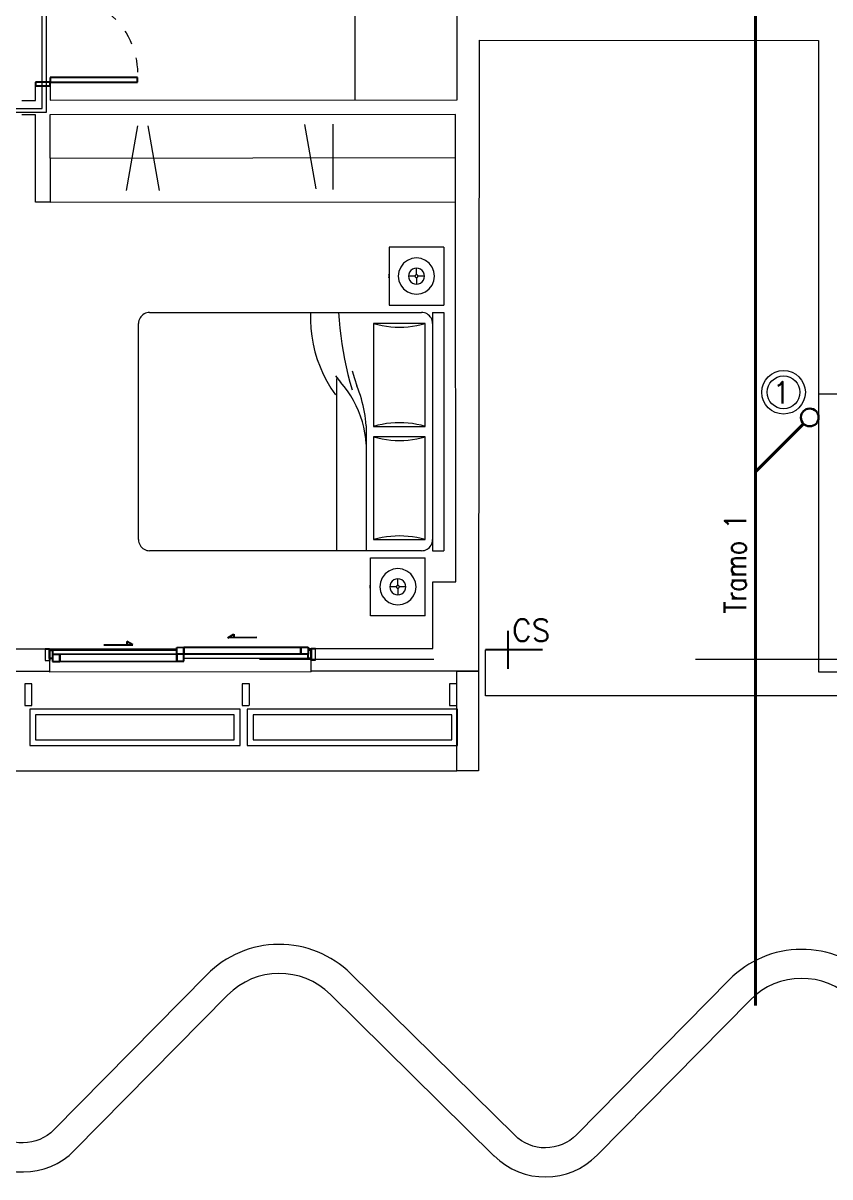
# Model space of a CAD drawing. Header units: millimetres. Extents: x 539 to 842, y -453 to -96.
# Drawn here: x 800.99 to 806.54, y -364.16 to -356.22 of the extents above; entities that cross this region are included whole.
import ezdxf
from ezdxf.enums import TextEntityAlignment as Align

# ---------------------------------------------------------------- set-up
doc = ezdxf.new("R2010")
doc.units = ezdxf.units.MM
doc.header["$LTSCALE"] = 0.1
for name, pattern in [('ACAD_ISO02W100', [15, 12, -3]), ('ACAD_ISO03W100', [30, 12, -18]), ('CONTINUA', [0]), ('Trazo', [0.00635, 0.003175, -0.003175])]:
    doc.linetypes.add(name, pattern=pattern)
doc.layers.get('0').update_dxf_attribs({"lineweight": 5})
for name, color, linetype, lineweight in [('00-Agua Caliente', 1, 'Continuous', 20), ('00-Agua Fria', 5, 'ACAD_ISO02W100', 20), ('A-DOOR', 7, 'Continuous', 5), ('A-GLAZ', 7, 'Continuous', 5), ('A-GLAZ-CWMG', 7, 'Continuous', 5), ('A-GLAZ-SILL', 7, 'Continuous', 5), ('A-WALL', 7, 'Continuous', 5), ('Agua Fria Directa - Texto', 7, 'Continuous', 18), ('CORDON H NUEVO', 251, 'Continuous', 5), ('MUEBLES', 250, 'Continuous', 5)]:
    doc.layers.add(name, color=color, linetype=linetype, lineweight=lineweight)
doc.layers.add('00-Pluvial', color=40, linetype='Continuous')
doc.layers.add('Textos', color=7, linetype='Continuous')
doc.layers.add('A-DOOR-HDLN', color=5, linetype='Trazo', lineweight=5, true_color=0x0000ff)
doc.styles.add('Romans', font='romans.shx')

# ---------------------------------------------------------------- blocks, each defined once
blk = doc.blocks.new('Family6 - Puerta OBLAK - Baño-2882883-1-TORRE-ARQ-PB')
at = {"layer": 'A-DOOR', "color": 8, "lineweight": 25}
for p, q in [((-0.3, 0.6507), (-0.2685, 0.6507)), ((-0.3, 0.0507), (-0.3, 0.6507)), ((-0.2685, 0.6507), (-0.2685, 0.0507)), ((-0.325, -0.05), (-0.325, 0.05)), ((-0.325, 0.05), (-0.3, 0.05)), ((-0.2685, 0.0507), (-0.3, 0.0507)), ((-0.3, 0.05), (-0.3, -0.05)), ((0.3, -0.05), (0.3, 0.05)), ((0.3, 0.05), (0.325, 0.05)), ((0.325, 0.05), (0.325, -0.05)), ((-0.3, -0.05), (-0.325, -0.05)), ((0.325, -0.05), (0.3, -0.05))]:
    blk.add_line(p, q, dxfattribs=at)
at = {"layer": 'A-DOOR-HDLN', "color": 8}
blk.add_arc((-0.2437, 0.1049), 0.5464, 354.31204, 92.59832, dxfattribs=at)
blk = doc.blocks.new('Windows_Opening-Slide_UFME_Fenetre_Coulissante_2V - 1_20 x 1_80-2559393-1-TORRE-ARQ-PB')
at = {"layer": 'A-GLAZ', "color": 8, "lineweight": 25}
for p, q in [((-0.9, -0.078), (-0.9, 0.002)), ((-0.88, 0.008), (-0.83, 0.008)), ((-0.88, -0.04), (-0.88, 0.008)), ((-0.83, 0.008), (-0.025, 0.008)), ((-0.83, -0.04), (-0.83, 0.008)), ((-0.83, 0.008), (-0.83, -0.04)), ((-0.025, 0.008), (-0.025, -0.04)), ((-0.025, -0.04), (-0.025, 0.008)), ((-0.025, 0.008), (0.025, 0.008)), ((0.025, 0.008), (0.025, -0.04)), ((0.9, 0.002), (0.9, -0.078)), ((-0.93, -0.078), (-0.9, -0.078)), ((-0.88, -0.011), (-0.9, -0.011)), ((-0.9, -0.011), (-0.9, -0.069)), ((-0.9, -0.069), (-0.88, -0.069)), ((-0.83, -0.04), (-0.88, -0.04)), ((-0.88, -0.069), (-0.88, -0.04)), ((-0.025, -0.04), (-0.83, -0.04)), ((0.025, -0.04), (-0.025, -0.04)), ((0.025, -0.04), (-0.025, -0.04)), ((-0.025, -0.04), (-0.025, -0.088)), ((0.83, -0.04), (0.025, -0.04)), ((0.025, -0.04), (0.025, -0.088)), ((0.025, -0.088), (0.025, -0.04)), ((0.83, -0.088), (0.83, -0.04)), ((0.88, -0.04), (0.83, -0.04)), ((0.83, -0.04), (0.83, -0.088)), ((0.9, -0.011), (0.88, -0.011)), ((0.88, -0.011), (0.88, -0.04)), ((0.88, -0.088), (0.88, -0.04)), ((0.88, -0.069), (0.9, -0.069)), ((0.9, -0.069), (0.9, -0.011)), ((0.9, -0.078), (0.93, -0.078)), ((-0.5275, -0.106), (-0.3275, -0.106)), ((-0.3675, -0.1291), (-0.3675, -0.106)), ((-0.3275, -0.106), (-0.3675, -0.1291)), ((-0.025, -0.088), (0.025, -0.088)), ((0.025, -0.088), (0.83, -0.088)), ((0.3275, -0.154), (0.3675, -0.1771)), ((0.5275, -0.154), (0.3275, -0.154)), ((0.3675, -0.1771), (0.3675, -0.154)), ((0.83, -0.088), (0.88, -0.088))]:
    blk.add_line(p, q, dxfattribs=at)
at = {"layer": 'A-GLAZ', "color": 8}
for p, q in [((-0.9, -0.078), (-0.025, -0.078)), ((-0.88, -0.069), (-0.025, -0.069)), ((0.88, -0.011), (0.025, -0.011)), ((0.88, -0.078), (0.9, -0.078))]:
    blk.add_line(p, q, dxfattribs=at)
at = {"layer": 'A-GLAZ-SILL', "color": 8}
for p, q in [((-0.9, 0.078), (-0.9, 0.082)), ((0.9, 0.082), (-0.9, 0.082)), ((0.9, 0.082), (0.9, 0.078))]:
    blk.add_line(p, q, dxfattribs=at)
blk = doc.blocks.new('cama grande')
at = {"layer": 'MUEBLES'}
for p, q in [((584.9898, 704.5615), (585.0149, 704.5615)), ((584.9898, 704.5615), (584.9898, 704.1865)), ((585.0149, 704.5615), (585.3898, 704.5615)), ((585.3898, 704.1866), (585.3898, 704.5615)), ((585.4398, 704.5615), (587.0795, 704.5615)), ((585.4398, 704.4853), (585.4398, 704.5615)), ((587.0795, 704.4853), (587.0795, 704.5615)), ((585.1015, 704.4624), (585.0816, 704.4365)), ((585.1273, 704.4822), (585.1015, 704.4624)), ((585.1575, 704.4947), (585.1273, 704.4822)), ((585.1898, 704.499), (585.1575, 704.4947)), ((585.2222, 704.4947), (585.1898, 704.499)), ((585.2523, 704.4822), (585.2222, 704.4947)), ((585.2782, 704.4624), (585.2523, 704.4822)), ((585.298, 704.4365), (585.2782, 704.4624)), ((585.4398, 704.4853), (585.516, 704.4853)), ((585.4398, 704.4853), (587.0795, 704.4853)), ((585.4556, 704.4554), (585.45, 704.4472)), ((585.4621, 704.4629), (585.4556, 704.4554)), ((585.4696, 704.4695), (585.4621, 704.4629)), ((585.4779, 704.475), (585.4696, 704.4695)), ((585.4869, 704.4795), (585.4779, 704.475)), ((585.4963, 704.4827), (585.4869, 704.4795)), ((585.5061, 704.4846), (585.4963, 704.4827)), ((585.516, 704.4853), (585.5061, 704.4846)), ((587.0133, 704.4846), (587.0033, 704.4853)), ((587.0033, 704.4853), (587.0795, 704.4853)), ((587.023, 704.4827), (587.0133, 704.4846)), ((587.0325, 704.4795), (587.023, 704.4827)), ((587.0414, 704.475), (587.0325, 704.4795)), ((587.0497, 704.4695), (587.0414, 704.475)), ((587.0572, 704.4629), (587.0497, 704.4695)), ((587.0638, 704.4554), (587.0572, 704.4629)), ((587.0693, 704.4472), (587.0638, 704.4554)), ((585.0691, 704.4064), (585.0649, 704.374)), ((585.0649, 704.374), (585.0691, 704.3417)), ((585.0816, 704.4365), (585.0691, 704.4064)), ((585.1367, 704.3883), (585.1348, 704.374)), ((585.1798, 704.374), (585.1348, 704.374)), ((585.1348, 704.374), (585.1367, 704.3598)), ((585.1422, 704.4015), (585.1367, 704.3883)), ((585.1509, 704.4129), (585.1422, 704.4015)), ((585.1623, 704.4217), (585.1509, 704.4129)), ((585.1756, 704.4272), (585.1623, 704.4217)), ((585.1898, 704.4291), (585.1756, 704.4272)), ((585.1801, 704.3766), (585.1798, 704.374)), ((585.1798, 704.374), (585.1801, 704.3714)), ((585.1811, 704.379), (585.1801, 704.3766)), ((585.1801, 704.3714), (585.1811, 704.369)), ((585.1827, 704.3811), (585.1811, 704.379)), ((585.1811, 704.369), (585.1827, 704.3669)), ((585.1848, 704.3827), (585.1827, 704.3811)), ((585.1872, 704.3837), (585.1848, 704.3827)), ((585.1898, 704.384), (585.1872, 704.3837)), ((585.1898, 704.4291), (585.1898, 704.384)), ((585.2041, 704.4272), (585.1898, 704.4291)), ((585.1924, 704.3837), (585.1898, 704.384)), ((585.1948, 704.3827), (585.1924, 704.3837)), ((585.1969, 704.3811), (585.1948, 704.3827)), ((585.1985, 704.379), (585.1969, 704.3811)), ((585.1969, 704.3669), (585.1985, 704.369)), ((585.1995, 704.3766), (585.1985, 704.379)), ((585.1985, 704.369), (585.1995, 704.3714)), ((585.1998, 704.374), (585.1995, 704.3766)), ((585.1995, 704.3714), (585.1998, 704.374)), ((585.1998, 704.374), (585.2448, 704.374)), ((585.2173, 704.4217), (585.2041, 704.4272)), ((585.2287, 704.4129), (585.2173, 704.4217)), ((585.2375, 704.4015), (585.2287, 704.4129)), ((585.243, 704.3883), (585.2375, 704.4015)), ((585.2448, 704.374), (585.243, 704.3883)), ((585.243, 704.3598), (585.2448, 704.374)), ((585.3105, 704.4064), (585.298, 704.4365)), ((585.3148, 704.374), (585.3105, 704.4064)), ((585.3105, 704.3417), (585.3148, 704.374)), ((585.4405, 704.419), (585.4398, 704.4091)), ((585.4398, 703.8376), (585.4398, 704.4091)), ((585.4424, 704.4288), (585.4405, 704.419)), ((585.4456, 704.4382), (585.4424, 704.4288)), ((585.45, 704.4472), (585.4456, 704.4382)), ((586.2241, 704.4345), (585.516, 704.4345)), ((585.5237, 704.4054), (585.516, 704.4345)), ((585.516, 704.4345), (585.516, 704.0789)), ((585.5301, 704.3761), (585.5237, 704.4054)), ((585.535, 704.3465), (585.5301, 704.3761)), ((586.21, 704.3761), (586.205, 704.3465)), ((586.2163, 704.4054), (586.21, 704.3761)), ((586.2241, 704.4345), (586.2163, 704.4054)), ((586.2241, 704.0789), (586.2241, 704.4345)), ((587.0033, 704.4345), (586.2953, 704.4345)), ((586.2953, 704.4345), (586.2953, 704.0789)), ((586.303, 704.4054), (586.2953, 704.4345)), ((586.3093, 704.3761), (586.303, 704.4054)), ((586.3143, 704.3465), (586.3093, 704.3761)), ((586.9892, 704.3761), (586.9843, 704.3465)), ((586.9956, 704.4054), (586.9892, 704.3761)), ((587.0033, 704.4345), (586.9956, 704.4054)), ((587.0033, 704.0789), (587.0033, 704.4345)), ((587.0737, 704.4382), (587.0693, 704.4472)), ((587.0769, 704.4288), (587.0737, 704.4382)), ((587.0789, 704.419), (587.0769, 704.4288)), ((587.0795, 704.4091), (587.0789, 704.419)), ((587.0795, 704.4091), (587.0795, 704.0281)), ((587.5027, 704.4338), (587.1277, 704.4338)), ((587.1277, 704.059), (587.1277, 704.4338)), ((587.3277, 704.3714), (587.2954, 704.3671)), ((587.3601, 704.3671), (587.3277, 704.3714)), ((587.5277, 704.4338), (587.5027, 704.4338)), ((587.5277, 704.4338), (587.5277, 704.0589)), ((585.0691, 704.3417), (585.0816, 704.3116)), ((585.0816, 704.3116), (585.1015, 704.2857)), ((585.1367, 704.3598), (585.1422, 704.3465)), ((585.1422, 704.3465), (585.1509, 704.3351)), ((585.1509, 704.3351), (585.1623, 704.3264)), ((585.1623, 704.3264), (585.1756, 704.3209)), ((585.1756, 704.3209), (585.1898, 704.319)), ((585.1827, 704.3669), (585.1848, 704.3654)), ((585.1848, 704.3654), (585.1872, 704.3644)), ((585.1872, 704.3644), (585.1898, 704.364)), ((585.1898, 704.364), (585.1924, 704.3644)), ((585.1898, 704.364), (585.1898, 704.319)), ((585.1898, 704.319), (585.2041, 704.3209)), ((585.1924, 704.3644), (585.1948, 704.3654)), ((585.1948, 704.3654), (585.1969, 704.3669)), ((585.2041, 704.3209), (585.2173, 704.3264)), ((585.2173, 704.3264), (585.2287, 704.3351)), ((585.2287, 704.3351), (585.2375, 704.3465)), ((585.2375, 704.3465), (585.243, 704.3598)), ((585.2782, 704.2857), (585.298, 704.3116)), ((585.298, 704.3116), (585.3105, 704.3417)), ((585.5386, 704.3166), (585.535, 704.3465)), ((585.5407, 704.2867), (585.5386, 704.3166)), ((586.2015, 704.3166), (586.1994, 704.2867)), ((586.205, 704.3465), (586.2015, 704.3166)), ((586.3178, 704.3166), (586.3143, 704.3465)), ((586.32, 704.2867), (586.3178, 704.3166)), ((586.9808, 704.3166), (586.9786, 704.2867)), ((586.9843, 704.3465), (586.9808, 704.3166)), ((587.2195, 704.3089), (587.2071, 704.2788)), ((587.2394, 704.3348), (587.2195, 704.3089)), ((587.2653, 704.3546), (587.2394, 704.3348)), ((587.2954, 704.3671), (587.2653, 704.3546)), ((587.3002, 704.2941), (587.2888, 704.2853)), ((587.3135, 704.2996), (587.3002, 704.2941)), ((587.3277, 704.3014), (587.3135, 704.2996)), ((587.3277, 704.3014), (587.3277, 704.2564)), ((587.342, 704.2996), (587.3277, 704.3014)), ((587.3553, 704.2941), (587.342, 704.2996)), ((587.3667, 704.2853), (587.3553, 704.2941)), ((587.3902, 704.3546), (587.3601, 704.3671)), ((587.4161, 704.3348), (587.3902, 704.3546)), ((587.436, 704.3089), (587.4161, 704.3348)), ((587.4484, 704.2788), (587.436, 704.3089)), ((585.1015, 704.2857), (585.1273, 704.2658)), ((585.1273, 704.2658), (585.1575, 704.2533)), ((585.1575, 704.2533), (585.1898, 704.2491)), ((585.1898, 704.2491), (585.2222, 704.2533)), ((585.2222, 704.2533), (585.2523, 704.2658)), ((585.2523, 704.2658), (585.2782, 704.2857)), ((585.5386, 704.1967), (585.5407, 704.2266)), ((585.5414, 704.2567), (585.5407, 704.2867)), ((585.5407, 704.2266), (585.5414, 704.2567)), ((586.1994, 704.2867), (586.1987, 704.2567)), ((586.1987, 704.2567), (586.1994, 704.2266)), ((586.1994, 704.2266), (586.2015, 704.1967)), ((586.3178, 704.1967), (586.32, 704.2266)), ((586.3207, 704.2567), (586.32, 704.2867)), ((586.32, 704.2266), (586.3207, 704.2567)), ((586.9786, 704.2867), (586.9779, 704.2567)), ((586.9779, 704.2567), (586.9786, 704.2266)), ((586.9786, 704.2266), (586.9808, 704.1967)), ((587.2071, 704.2788), (587.2028, 704.2464)), ((587.2028, 704.2464), (587.2071, 704.2141)), ((587.2071, 704.2141), (587.2195, 704.1839)), ((587.2746, 704.2607), (587.2727, 704.2464)), ((587.3177, 704.2464), (587.2727, 704.2464)), ((587.2727, 704.2464), (587.2746, 704.2322)), ((587.2801, 704.2739), (587.2746, 704.2607)), ((587.2746, 704.2322), (587.2801, 704.2189)), ((587.2888, 704.2853), (587.2801, 704.2739)), ((587.2801, 704.2189), (587.2888, 704.2075)), ((587.3181, 704.249), (587.3177, 704.2464)), ((587.3177, 704.2464), (587.3181, 704.2438)), ((587.3191, 704.2514), (587.3181, 704.249)), ((587.3181, 704.2438), (587.3191, 704.2414)), ((587.3207, 704.2535), (587.3191, 704.2514)), ((587.3191, 704.2414), (587.3207, 704.2393)), ((587.3227, 704.2551), (587.3207, 704.2535)), ((587.3207, 704.2393), (587.3227, 704.2377)), ((587.3252, 704.2561), (587.3227, 704.2551)), ((587.3227, 704.2377), (587.3252, 704.2367)), ((587.3277, 704.2564), (587.3252, 704.2561)), ((587.3252, 704.2367), (587.3277, 704.2364)), ((587.3303, 704.2561), (587.3277, 704.2564)), ((587.3277, 704.2364), (587.3303, 704.2367)), ((587.3277, 704.2364), (587.3277, 704.1914)), ((587.3328, 704.2551), (587.3303, 704.2561)), ((587.3303, 704.2367), (587.3328, 704.2377)), ((587.3348, 704.2535), (587.3328, 704.2551)), ((587.3328, 704.2377), (587.3348, 704.2393)), ((587.3364, 704.2514), (587.3348, 704.2535)), ((587.3348, 704.2393), (587.3364, 704.2414)), ((587.3374, 704.249), (587.3364, 704.2514)), ((587.3364, 704.2414), (587.3374, 704.2438)), ((587.3378, 704.2464), (587.3374, 704.249)), ((587.3374, 704.2438), (587.3378, 704.2464)), ((587.3378, 704.2464), (587.3828, 704.2464)), ((587.3754, 704.2739), (587.3667, 704.2853)), ((587.3667, 704.2075), (587.3754, 704.2189)), ((587.3809, 704.2607), (587.3754, 704.2739)), ((587.3754, 704.2189), (587.3809, 704.2322)), ((587.3828, 704.2464), (587.3809, 704.2607)), ((587.3809, 704.2322), (587.3828, 704.2464)), ((587.436, 704.1839), (587.4484, 704.2141)), ((587.4527, 704.2464), (587.4484, 704.2788)), ((587.4484, 704.2141), (587.4527, 704.2464)), ((584.9898, 704.1865), (585.3898, 704.1866)), ((585.179, 704.1866), (585.1789, 704.1866)), ((585.1789, 704.1866), (585.1789, 704.1839)), ((585.179, 704.1839), (585.1789, 704.1839)), ((585.179, 704.1839), (585.179, 704.1866)), ((585.1794, 704.1839), (585.179, 704.1839)), ((585.1794, 704.1839), (585.1794, 704.1866)), ((585.1799, 704.1839), (585.1794, 704.1839)), ((585.1799, 704.1839), (585.1799, 704.1866)), ((585.1799, 704.1839), (585.1807, 704.1839)), ((585.1807, 704.1839), (585.1807, 704.1866)), ((585.1807, 704.1839), (585.1816, 704.1839)), ((585.1816, 704.1839), (585.1816, 704.1866)), ((585.1816, 704.1839), (585.1828, 704.1839)), ((585.1828, 704.1839), (585.1828, 704.1866)), ((585.1828, 704.1839), (585.1841, 704.1839)), ((585.1841, 704.1839), (585.1841, 704.1866)), ((585.1841, 704.1839), (585.1855, 704.1839)), ((585.1855, 704.1839), (585.1855, 704.1866)), ((585.1855, 704.1839), (585.1869, 704.1839)), ((585.1869, 704.1839), (585.1869, 704.1866)), ((585.1869, 704.1839), (585.1885, 704.1839)), ((585.1885, 704.1839), (585.1885, 704.1866)), ((585.1885, 704.1839), (585.1901, 704.1839)), ((585.1901, 704.1839), (585.1901, 704.1866)), ((585.1901, 704.1839), (585.1917, 704.1839)), ((585.1917, 704.1839), (585.1917, 704.1866)), ((585.1917, 704.1839), (585.1932, 704.1839)), ((585.1932, 704.1839), (585.1932, 704.1866)), ((585.1932, 704.1839), (585.1948, 704.1839)), ((585.1948, 704.1839), (585.1948, 704.1866)), ((585.1948, 704.1839), (585.1962, 704.1839)), ((585.1962, 704.1839), (585.1962, 704.1866)), ((585.1962, 704.1839), (585.1974, 704.1839)), ((585.1974, 704.1839), (585.1974, 704.1866)), ((585.1974, 704.1839), (585.1985, 704.1839)), ((585.1985, 704.1839), (585.1985, 704.1866)), ((585.1985, 704.1839), (585.1995, 704.1839)), ((585.1995, 704.1839), (585.1995, 704.1866)), ((585.1995, 704.1839), (585.2003, 704.1839)), ((585.2003, 704.1839), (585.2003, 704.1866)), ((585.2008, 704.1839), (585.2003, 704.1839)), ((585.2008, 704.1839), (585.2008, 704.1866)), ((585.2012, 704.1839), (585.2008, 704.1839)), ((585.2012, 704.1839), (585.2012, 704.1866)), ((585.2013, 704.1839), (585.2012, 704.1839)), ((585.2013, 704.1866), (585.2013, 704.1839)), ((585.3898, 704.1866), (585.3898, 704.1866)), ((585.5237, 704.1079), (585.5301, 704.1372)), ((585.5301, 704.1372), (585.535, 704.1668)), ((585.535, 704.1668), (585.5386, 704.1967)), ((586.2015, 704.1967), (586.205, 704.1668)), ((586.205, 704.1668), (586.21, 704.1372)), ((586.21, 704.1372), (586.2163, 704.1079)), ((586.303, 704.1079), (586.3093, 704.1372)), ((586.3093, 704.1372), (586.3143, 704.1668)), ((586.3143, 704.1668), (586.3178, 704.1967)), ((586.9808, 704.1967), (586.9843, 704.1668)), ((586.9843, 704.1668), (586.9892, 704.1372)), ((586.9892, 704.1372), (586.9956, 704.1079)), ((587.2195, 704.1839), (587.2394, 704.1581)), ((587.2394, 704.1581), (587.2653, 704.1382)), ((587.2653, 704.1382), (587.2954, 704.1257)), ((587.2888, 704.2075), (587.3002, 704.1988)), ((587.3002, 704.1988), (587.3135, 704.1933)), ((587.3135, 704.1933), (587.3277, 704.1914)), ((587.3277, 704.1914), (587.342, 704.1933)), ((587.342, 704.1933), (587.3553, 704.1988)), ((587.3553, 704.1988), (587.3667, 704.2075)), ((587.3601, 704.1257), (587.3902, 704.1382)), ((587.3902, 704.1382), (587.4161, 704.1581)), ((587.4161, 704.1581), (587.436, 704.1839)), ((585.516, 704.0789), (585.5237, 704.1079)), ((585.516, 704.0789), (586.2241, 704.0789)), ((586.2163, 704.1079), (586.2241, 704.0789)), ((586.2953, 704.0789), (586.303, 704.1079)), ((586.2953, 704.0789), (587.0033, 704.0789)), ((586.9956, 704.1079), (587.0033, 704.0789)), ((587.1277, 704.0589), (587.1277, 704.059)), ((587.5277, 704.0589), (587.1277, 704.0589)), ((587.2954, 704.1257), (587.3277, 704.1215)), ((587.3163, 704.059), (587.3163, 704.0562)), ((587.3163, 704.0562), (587.3164, 704.0562)), ((587.3164, 704.0562), (587.3164, 704.059)), ((587.3164, 704.0562), (587.3168, 704.0562)), ((587.3168, 704.0562), (587.3168, 704.059)), ((587.3168, 704.0562), (587.3173, 704.0562)), ((587.3173, 704.0562), (587.3173, 704.059)), ((587.318, 704.0562), (587.3173, 704.0562)), ((587.318, 704.0562), (587.318, 704.059)), ((587.319, 704.0562), (587.318, 704.0562)), ((587.319, 704.0562), (587.319, 704.059)), ((587.3201, 704.0562), (587.319, 704.0562)), ((587.3201, 704.0562), (587.3201, 704.059)), ((587.3214, 704.0562), (587.3201, 704.0562)), ((587.3214, 704.0562), (587.3214, 704.059)), ((587.3228, 704.0562), (587.3214, 704.0562)), ((587.3228, 704.0562), (587.3228, 704.059)), ((587.3243, 704.0562), (587.3228, 704.0562)), ((587.3243, 704.0562), (587.3243, 704.059)), ((587.3259, 704.0562), (587.3243, 704.0562)), ((587.3259, 704.0562), (587.3259, 704.059)), ((587.3274, 704.0562), (587.3259, 704.0562)), ((587.3274, 704.0562), (587.3274, 704.059)), ((587.329, 704.0562), (587.3274, 704.0562)), ((587.3277, 704.1215), (587.3601, 704.1257)), ((587.329, 704.0562), (587.329, 704.059)), ((587.3306, 704.0562), (587.329, 704.0562)), ((587.3306, 704.0562), (587.3306, 704.059)), ((587.3321, 704.0562), (587.3306, 704.0562)), ((587.3321, 704.0562), (587.3321, 704.059)), ((587.3335, 704.0562), (587.3321, 704.0562)), ((587.3335, 704.0562), (587.3335, 704.059)), ((587.3348, 704.0562), (587.3335, 704.0562)), ((587.3348, 704.0562), (587.3348, 704.059)), ((587.3359, 704.0562), (587.3348, 704.0562)), ((587.3359, 704.0562), (587.3359, 704.059)), ((587.3368, 704.0562), (587.3359, 704.0562)), ((587.3368, 704.0562), (587.3368, 704.059)), ((587.3376, 704.0562), (587.3368, 704.0562)), ((587.3376, 704.0562), (587.3376, 704.059)), ((587.3376, 704.0562), (587.3382, 704.0562)), ((587.3382, 704.0562), (587.3382, 704.059)), ((587.3382, 704.0562), (587.3386, 704.0562)), ((587.3386, 704.059), (587.3386, 704.059)), ((587.3386, 704.059), (587.3386, 704.0562)), ((587.3386, 704.0562), (587.3386, 704.059)), ((587.3386, 704.0562), (587.3386, 704.0562)), ((585.9667, 703.973), (585.9447, 703.9646)), ((585.9889, 703.9809), (585.9667, 703.973)), ((586.0112, 703.9882), (585.9889, 703.9809)), ((586.0338, 703.995), (586.0112, 703.9882)), ((586.0566, 704.0012), (586.0338, 703.995)), ((586.0794, 704.0068), (586.0566, 704.0012)), ((586.1025, 704.0118), (586.0794, 704.0068)), ((586.1174, 703.9757), (586.0816, 703.9596)), ((586.1256, 704.0162), (586.1025, 704.0118)), ((586.1541, 703.9898), (586.1174, 703.9757)), ((586.1488, 704.0201), (586.1256, 704.0162)), ((586.1722, 704.0233), (586.1488, 704.0201)), ((586.1915, 704.0018), (586.1541, 703.9898)), ((586.1956, 704.026), (586.1722, 704.0233)), ((586.2295, 704.0116), (586.1915, 704.0018)), ((586.2191, 704.0281), (586.1956, 704.026)), ((586.2191, 704.0281), (586.3461, 704.0281)), ((586.268, 704.0193), (586.2295, 704.0116)), ((586.3069, 704.0248), (586.268, 704.0193)), ((586.3461, 704.0281), (586.3069, 704.0248)), ((586.3461, 704.0281), (587.0795, 704.0281)), ((587.0795, 704.0281), (587.0795, 703.8249)), ((585.8147, 703.8902), (585.8674, 703.9027)), ((585.8417, 703.9312), (585.8934, 703.9473)), ((585.8674, 703.9027), (585.9198, 703.9164)), ((585.8934, 703.9473), (585.9447, 703.9646)), ((585.9198, 703.9164), (585.9718, 703.9312)), ((585.9804, 703.8995), (585.9492, 703.8757)), ((586.013, 703.9214), (585.9804, 703.8995)), ((586.0468, 703.9415), (586.013, 703.9214)), ((586.0816, 703.9596), (586.0468, 703.9415)), ((585.4398, 703.8376), (585.4938, 703.8414)), ((585.4398, 703.6456), (585.4398, 703.8376)), ((585.4938, 703.8414), (585.5477, 703.8464)), ((585.5477, 703.8464), (585.6015, 703.8527)), ((585.6015, 703.8527), (585.6551, 703.8602)), ((585.6551, 703.8602), (585.7085, 703.869)), ((585.7085, 703.869), (585.7617, 703.879)), ((585.7617, 703.879), (585.8147, 703.8902)), ((585.876, 703.8167), (585.9193, 703.8503)), ((585.8939, 703.8249), (587.0795, 703.8249)), ((585.9492, 703.8757), (585.9193, 703.8503)), ((585.9609, 703.7858), (586.0061, 703.8167)), ((587.0795, 703.8249), (587.0795, 702.5377)), ((585.8651, 703.7326), (585.9138, 703.7577)), ((585.9138, 703.7577), (585.9609, 703.7858)), ((585.6038, 703.6537), (585.6578, 703.663)), ((585.6578, 703.663), (585.7111, 703.6756)), ((585.7111, 703.6756), (585.7636, 703.6915)), ((585.7636, 703.6915), (585.815, 703.7105)), ((585.815, 703.7105), (585.8651, 703.7326)), ((585.4398, 703.6456), (585.4946, 703.645)), ((585.4398, 702.5377), (585.4398, 703.6456)), ((585.4946, 703.645), (585.5493, 703.6476)), ((585.5493, 703.6476), (585.6038, 703.6537)), ((585.4398, 702.5377), (585.4405, 702.5277)), ((585.4405, 702.5277), (585.4424, 702.5179)), ((585.4424, 702.5179), (585.4456, 702.5085)), ((585.4456, 702.5085), (585.45, 702.4996)), ((585.45, 702.4996), (585.4556, 702.4913)), ((585.4556, 702.4913), (585.4621, 702.4838)), ((585.4621, 702.4838), (585.4696, 702.4772)), ((585.4696, 702.4772), (585.4779, 702.4717)), ((585.4779, 702.4717), (585.4869, 702.4673)), ((585.4869, 702.4673), (585.4963, 702.464)), ((585.4963, 702.464), (585.5061, 702.4621)), ((587.0133, 702.4621), (587.023, 702.464)), ((587.023, 702.464), (587.0325, 702.4673)), ((587.0325, 702.4673), (587.0414, 702.4717)), ((587.0414, 702.4717), (587.0497, 702.4772)), ((587.0497, 702.4772), (587.0572, 702.4838)), ((587.0572, 702.4838), (587.0638, 702.4913)), ((587.0638, 702.4913), (587.0693, 702.4996)), ((587.0693, 702.4996), (587.0737, 702.5085)), ((587.0737, 702.5085), (587.0769, 702.5179)), ((587.0769, 702.5179), (587.0789, 702.5277)), ((587.0789, 702.5277), (587.0795, 702.5377)), ((585.5061, 702.4621), (585.516, 702.4615)), ((587.0033, 702.4615), (585.516, 702.4615)), ((587.0033, 702.4615), (587.0133, 702.4621))]:
    blk.add_line(p, q, dxfattribs=at)
blk = doc.blocks.new('Montante rectangular - 50 x 150mm-V30-02 Torre PB')
at = {"layer": 'A-GLAZ-CWMG', "color": 8}
for p, q in [((-0.025, 0.075), (0.025, 0.075)), ((-0.025, 0.0421), (-0.025, 0.075)), ((-0.025, -0.075), (-0.025, 0.0421)), ((0.025, 0.075), (0.025, 0.0378)), ((0.025, 0.0378), (0.025, -0.075)), ((0.025, -0.075), (-0.025, -0.075))]:
    blk.add_line(p, q, dxfattribs=at)
blk = doc.blocks.new('Montante rectangular - 50 x 150mm-V31-02 Torre PB')
at = {"layer": 'A-GLAZ-CWMG', "color": 8}
for p, q in [((-0.025, 0.075), (-0.018, 0.075)), ((-0.025, -0.0464), (-0.025, 0.075)), ((-0.0166, 0.075), (-0.0038, 0.075)), ((-0.003, 0.075), (0.0092, 0.075)), ((0.0102, 0.075), (0.0217, 0.075)), ((0.025, 0.075), (0.025, -0.0598)), ((-0.025, -0.075), (-0.025, -0.0464)), ((0.025, -0.075), (-0.025, -0.075)), ((0.025, -0.0598), (0.025, -0.075))]:
    blk.add_line(p, q, dxfattribs=at)
blk = doc.blocks.new('T1-PB-2020')
at = {"color": 8, "lineweight": 5}
for p, q in [((4098.7381, 1256.1836), (4098.7381, 1257.7836)), ((4099.4397, 1256.1836), (4099.4381, 1257.7836)), ((4099.592, 1256.5931), (4099.5876, 1252.2518)), ((4099.592, 1256.5931), (4101.9257, 1256.5911)), ((4101.9257, 1256.5911), (4101.9267, 1254.0618)), ((4096.6396, 1256.2793), (4096.6396, 1256.3043)), ((4096.5382, 1256.1792), (4096.5381, 1256.2792)), ((4096.5381, 1256.2792), (4096.5388, 1256.2792)), ((4096.6388, 1256.2793), (4096.6396, 1256.2793)), ((4096.6396, 1256.2793), (4096.6397, 1256.1808)), ((4096.4445, 1256.1791), (4096.5382, 1256.1792)), ((4096.6397, 1256.1808), (4099.4397, 1256.1836)), ((4096.5375, 1256.0792), (4096.4446, 1256.0791)), ((4096.5381, 1255.4792), (4096.5375, 1256.0792)), ((4099.4278, 1256.0821), (4096.6375, 1256.0793)), ((4096.6375, 1256.0793), (4096.6381, 1255.4793)), ((4099.4283, 1255.5315), (4099.4278, 1256.0821)), ((4097.2393, 1256.0037), (4097.1616, 1255.5605)), ((4097.3112, 1256.0037), (4097.3889, 1255.5605)), ((4098.39, 1256.0131), (4098.4677, 1255.5698)), ((4098.5835, 1256.0165), (4098.5835, 1255.5665)), ((4099.4281, 1255.7846), (4096.6378, 1255.7793)), ((4099.431, 1252.8671), (4099.4283, 1255.5315)), ((4096.6381, 1255.4793), (4096.5381, 1255.4792)), ((4096.6381, 1255.4793), (4099.4284, 1255.4821)), ((4099.272, 1252.867), (4099.431, 1252.8671)), ((4099.2725, 1252.4075), (4099.272, 1252.867)), ((4095.7973, 1252.404), (4096.6049, 1252.4048)), ((4096.6049, 1252.4048), (4096.605, 1252.3248)), ((4098.4649, 1252.4067), (4099.2725, 1252.4075)), ((4098.465, 1252.3267), (4098.4649, 1252.4067)), ((4096.605, 1252.3248), (4096.635, 1252.3248)), ((4096.635, 1252.3248), (4096.635, 1252.2488)), ((4098.435, 1252.3266), (4098.465, 1252.3267)), ((4098.435, 1252.2506), (4098.435, 1252.3266)), ((4096.635, 1252.2488), (4095.4824, 1252.2477)), ((4099.5876, 1252.2518), (4098.435, 1252.2506))]:
    blk.add_line(p, q, dxfattribs=at)
at = {"color": 8}
blk.add_line((4087.6494, 1251.5653), (4099.4376, 1251.5653), dxfattribs=at)
blk.add_lwpolyline([(4101.9267, 1254.0618), (4101.9267, 1252.2476), (4102.1267, 1252.2476), (4102.126, 1254.1582), (4101.9267, 1254.1581)], dxfattribs=at)
for points in [[(4099.5876, 1251.5653), (4099.4376, 1251.5653), (4099.4376, 1252.2518), (4099.5876, 1252.2518)], [(4097.946, 1251.9903), (4096.4989, 1251.9903), (4096.4989, 1251.7403), (4097.946, 1251.7403)], [(4097.906, 1251.9503), (4096.5389, 1251.9503), (4096.5389, 1251.7803), (4097.906, 1251.7803)], [(4099.4429, 1251.9903), (4097.9958, 1251.9903), (4097.9958, 1251.7403), (4099.4429, 1251.7403)], [(4099.4029, 1251.9503), (4098.0358, 1251.9503), (4098.0358, 1251.7803), (4099.4029, 1251.7803)]]:
    blk.add_lwpolyline(points, close=True, dxfattribs=at)
at = {"color": 8, "lineweight": 5}
for name, p, xscale, rotation in [('Family6 - Puerta OBLAK - Baño-2882883-1-TORRE-ARQ-PB', (4096.5885, 1256.6043), -0.9999999999999969, 270.0572956966615), ('Windows_Opening-Slide_UFME_Fenetre_Coulissante_2V - 1_20 x 1_80-2559393-1-TORRE-ARQ-PB', (4097.5349, 1252.3277), -1, 180.0572957196118)]:
    blk.add_blockref(name, p, dxfattribs=dict(at, xscale=xscale, rotation=rotation))
at = {"color": 8, "lineweight": 5, "rotation": 269.9999401784228}
blk.add_blockref('cama grande', (3394.7863, 1840.1608), dxfattribs=at)
at = {"color": 8, "extrusion": (0, 0, -1), "rotation": 180}
for name, p in [('Montante rectangular - 50 x 150mm-V30-02 Torre PB', (-4096.4885, 1252.0903)), ('Montante rectangular - 50 x 150mm-V31-02 Torre PB', (-4097.9854, 1252.0903)), ('Montante rectangular - 50 x 150mm-V31-02 Torre PB', (-4099.4126, 1252.0903))]:
    blk.add_blockref(name, p, dxfattribs=at)

msp = doc.modelspace()

# ---------------------------------------------------------------- linework, layer by layer
at = {"layer": '00-Agua Caliente', "linetype": 'CONTINUA'}
msp.add_lwpolyline([(798.7106, -359.9313), (800.1096, -359.9313), (800.1096, -356.8097), (801.1165, -356.8097), (801.1165, -355.1029), (803.4774, -355.1029)], dxfattribs=at)
at = {"layer": '00-Agua Fria', "color": 5, "lineweight": 25}
msp.add_line((804.3229, -360.6656), (804.3229, -360.4039), dxfattribs=at)
at = {"layer": '00-Agua Fria', "color": 5, "linetype": 'CONTINUA', "lineweight": 25}
msp.add_line((804.5604, -360.5348), (804.1674, -360.5348), dxfattribs=at)
at = {"layer": '00-Agua Fria', "ltscale": 3}
msp.add_lwpolyline([(801.1446, -355.1349), (801.1446, -356.8371), (800.1456, -356.8371), (800.1456, -359.9737), (796.6478, -359.9737)], dxfattribs=at)
at = {"layer": '00-Agua Fria', "linetype": 'CONTINUA'}
for points in [[(804.1674, -360.8525), (804.1674, -360.5348)], [(829.531, -360.8525), (804.1674, -360.8525)]]:
    msp.add_lwpolyline(points, dxfattribs=at)
at = {"layer": '00-Pluvial', "lineweight": 40}
for points in [[(806.0251, -354.266), (806.0251, -362.9834)], [(806.3558, -358.979), (806.0251, -359.3098)]]:
    msp.add_lwpolyline(points, dxfattribs=at)
at = {"layer": '00-Pluvial', "lineweight": 20}
for radius in [0.15, 0.1127]:
    msp.add_circle((806.2191, -358.7628), radius, dxfattribs=at)
at = {"layer": '00-Pluvial', "lineweight": 30}
msp.add_circle((806.3991, -358.9357), 0.0612, dxfattribs=at)
at = {"layer": 'A-WALL', "color": 8, "linetype": 'ACAD_ISO03W100', "lineweight": 20}
msp.add_lwpolyline([(721.6132, -343.4798), (721.6132, -360.5998), (828.9882, -360.5998), (828.9882, -343.4798), (721.6132, -343.4798)], dxfattribs=at)
at = {"layer": 'CORDON H NUEVO', "lineweight": 5}
for p, q in [((802.3931, -362.9109), (801.34, -363.979)), ((804.2283, -364.0182), (803.1002, -362.9059)), ((805.9885, -362.9451), (804.9354, -364.0132))]:
    msp.add_line(p, q, dxfattribs=at)
msp.add_lwpolyline([(806.836, -362.7976), (807.9642, -363.9099, 0.414214), (808.3884, -363.9069), (809.4416, -362.8388, -0.414214), (810.4315, -362.8318, 0.414214), (809.4416, -362.8388), (808.3884, -363.9069, -0.414214), (807.9642, -363.9099), (806.836, -362.7976, 0.414214), (805.8461, -362.8046), (804.793, -363.8728, -0.414214), (804.3687, -363.8758), (803.2406, -362.7635, 0.414214), (802.2507, -362.7705), (801.1975, -363.8386, -0.414214), (800.7733, -363.8416)], format="xyb", dxfattribs=at)
for centre, start, end in [((802.7491, -363.262), 45.40515, 135.40515), ((806.3446, -363.2961), 45.40515, 135.40515), ((800.9839, -363.628), 225.40515, 315.40515), ((804.5794, -363.6621), 225.40515, 315.40515)]:
    msp.add_arc(centre, 0.5, start, end, dxfattribs=at)

# ---------------------------------------------------------------- block references
at = {"color": 2}
msp.add_blockref('T1-PB-2020', (-3295.4671, -1612.9335), dxfattribs=at)

# ---------------------------------------------------------------- texts
at = {"layer": 'Agua Fria Directa - Texto', "style": 'Romans'}
msp.add_text('CS', height=0.15, rotation=360, dxfattribs=at).set_placement((804.3508, -360.3246), align=Align.TOP_LEFT)
at = {"layer": 'Textos', "style": 'Romans'}
msp.add_text('1', height=0.15, rotation=0, dxfattribs=at).set_placement((806.1413, -358.8404))
at = {"layer": 'Textos', "color": 7, "style": 'Romans', "width": 0.8}
msp.add_text('Tramo 1', height=0.15, rotation=90, dxfattribs=at).set_placement((805.9627, -360.2848))

doc.saveas('drawing.dxf')
